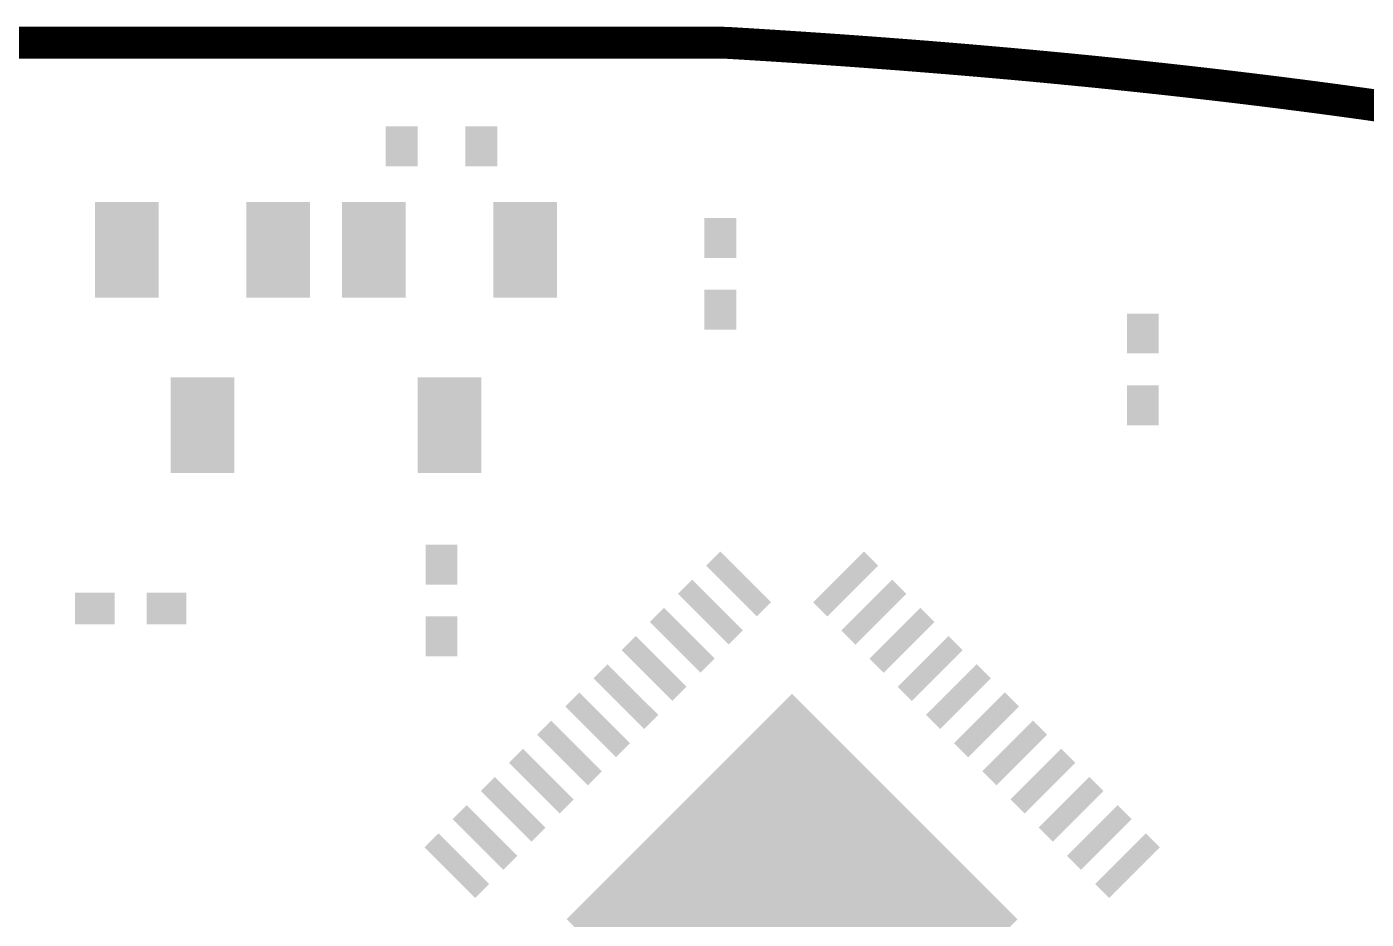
# Model space of a CAD drawing. Extents: x -0.2 to 60.2, y -0.2 to 22.2.
# Drawn here: x 29.9 to 46.7, y 11 to 22.2 of the extents above; entities that cross this region are included whole.
import ezdxf

# ---------------------------------------------------------------- set-up
doc = ezdxf.new("R2010")
doc.units = 0
doc.layers.add('20', color=7, linetype='CONTINUOUS')
doc.layers.add('32', color=253, linetype='CONTINUOUS')

# ---------------------------------------------------------------- blocks, each defined once
blk = doc.blocks.new('RECT')
blk.add_solid([(-0.5, -0.5), (0.5, -0.5), (-0.5, 0.5), (0.5, 0.5)])

msp = doc.modelspace()

# ---------------------------------------------------------------- linework, layer by layer
at = {"layer": '20', "const_width": 0.4}
for points in [[(38.5996, 22), (21.4004, 22)], [(38.7182, 21.9965), (38.759, 21.994)], [(38.759, 21.994), (38.7998, 21.9916)], [(38.7998, 21.9916), (38.8406, 21.9891)], [(38.8406, 21.9891), (38.8814, 21.9867)], [(38.8814, 21.9867), (39.0038, 21.9792)], [(39.0038, 21.9792), (39.0446, 21.9767)], [(39.0446, 21.9767), (39.0854, 21.9741)], [(39.0854, 21.9741), (39.1261, 21.9716)], [(39.1261, 21.9716), (39.1669, 21.969)], [(39.1669, 21.969), (39.2077, 21.9665)], [(39.2077, 21.9665), (39.2485, 21.9639)], [(39.2485, 21.9639), (39.2893, 21.9613)], [(39.2893, 21.9613), (39.33, 21.9587)], [(39.33, 21.9587), (39.3708, 21.956)], [(39.3708, 21.956), (39.4116, 21.9534)], [(39.4116, 21.9534), (39.4524, 21.9507)], [(39.4524, 21.9507), (39.4932, 21.9481)], [(39.4932, 21.9481), (39.5339, 21.9454)], [(39.5339, 21.9454), (39.6155, 21.94)], [(39.6155, 21.94), (39.6562, 21.9373)], [(39.6562, 21.9373), (39.697, 21.9345)], [(39.697, 21.9345), (39.7378, 21.9318)], [(39.7378, 21.9318), (39.7786, 21.929)], [(39.7786, 21.929), (39.8193, 21.9263)], [(39.8193, 21.9263), (39.8601, 21.9235)], [(39.8601, 21.9235), (39.9416, 21.9179)], [(39.9416, 21.9179), (39.9824, 21.915)], [(39.9824, 21.915), (40.0231, 21.9122)], [(40.0231, 21.9122), (40.0639, 21.9093)], [(40.0639, 21.9093), (40.1046, 21.9065)], [(40.1046, 21.9065), (40.1454, 21.9036)], [(40.1454, 21.9036), (40.1861, 21.9007)], [(40.1861, 21.9007), (40.2269, 21.8978)], [(40.2269, 21.8978), (40.2677, 21.8948)], [(40.2677, 21.8948), (40.3084, 21.8919)], [(40.3084, 21.8919), (40.3492, 21.8889)], [(40.3492, 21.8889), (40.3899, 21.886)], [(40.3899, 21.886), (40.4306, 21.883)], [(40.4306, 21.883), (40.4714, 21.88)], [(40.4714, 21.88), (40.5121, 21.877)], [(40.5121, 21.877), (40.5529, 21.874)], [(40.5529, 21.874), (40.5936, 21.8709)], [(40.5936, 21.8709), (40.6344, 21.8679)], [(40.6344, 21.8679), (40.7158, 21.8617)], [(40.7158, 21.8617), (40.7566, 21.8586)], [(40.7566, 21.8586), (40.838, 21.8524)], [(40.838, 21.8524), (40.8788, 21.8492)], [(40.8788, 21.8492), (40.9195, 21.8461)], [(40.9195, 21.8461), (40.9602, 21.8429)], [(40.9602, 21.8429), (41.001, 21.8397)], [(41.001, 21.8397), (41.1231, 21.8301)], [(41.1231, 21.8301), (41.1639, 21.8268)], [(41.1639, 21.8268), (41.2046, 21.8236)], [(41.2046, 21.8236), (41.3267, 21.8137)], [(41.3267, 21.8137), (41.3675, 21.8104)], [(41.3675, 21.8104), (41.4082, 21.8071)], [(41.4082, 21.8071), (41.4896, 21.8003)], [(41.4896, 21.8003), (41.5303, 21.797)], [(41.5303, 21.797), (41.6117, 21.7902)], [(41.6117, 21.7902), (41.6524, 21.7867)], [(41.6524, 21.7867), (41.6932, 21.7833)], [(41.6932, 21.7833), (41.7339, 21.7798)], [(41.7339, 21.7798), (41.7746, 21.7764)], [(41.7746, 21.7764), (41.8967, 21.7659)], [(41.8967, 21.7659), (41.9374, 21.7623)], [(41.9374, 21.7623), (41.9781, 21.7588)], [(41.9781, 21.7588), (42.0188, 21.7552)], [(42.0188, 21.7552), (42.0594, 21.7516)], [(42.0594, 21.7516), (42.2222, 21.7372)], [(42.2222, 21.7372), (42.3443, 21.7261)], [(42.3443, 21.7261), (42.3849, 21.7224)], [(42.3849, 21.7224), (42.4663, 21.715)], [(42.4663, 21.715), (42.507, 21.7112)], [(42.507, 21.7112), (42.5477, 21.7075)], [(42.5477, 21.7075), (42.5883, 21.7037)], [(42.5883, 21.7037), (42.6697, 21.6961)], [(42.6697, 21.6961), (42.7104, 21.6922)], [(42.7104, 21.6922), (42.751, 21.6884)], [(42.751, 21.6884), (42.8324, 21.6806)], [(42.8324, 21.6806), (42.873, 21.6767)], [(42.873, 21.6767), (42.9544, 21.6689)], [(42.9544, 21.6689), (42.995, 21.6649)], [(42.995, 21.6649), (43.0357, 21.661)], [(43.0357, 21.661), (43.0763, 21.657)], [(43.0763, 21.657), (43.117, 21.653)], [(43.117, 21.653), (43.1576, 21.649)], [(43.1576, 21.649), (43.1983, 21.6449)], [(43.1983, 21.6449), (43.239, 21.6409)], [(43.239, 21.6409), (43.2796, 21.6368)], [(43.2796, 21.6368), (43.3202, 21.6328)], [(43.3202, 21.6328), (43.3609, 21.6287)], [(43.3609, 21.6287), (43.4015, 21.6245)], [(43.4015, 21.6245), (43.4422, 21.6204)], [(43.4422, 21.6204), (43.4828, 21.6163)], [(43.4828, 21.6163), (43.5235, 21.6121)], [(43.5235, 21.6121), (43.5641, 21.6079)], [(43.5641, 21.6079), (43.6048, 21.6037)], [(43.6048, 21.6037), (43.686, 21.5953)], [(43.686, 21.5953), (43.7267, 21.591)], [(43.7267, 21.591), (43.7673, 21.5868)], [(43.7673, 21.5868), (43.8079, 21.5825)], [(43.8079, 21.5825), (43.8486, 21.5782)], [(43.8486, 21.5782), (43.8892, 21.5738)], [(43.8892, 21.5738), (43.9704, 21.5652)], [(43.9704, 21.5652), (44.0111, 21.5608)], [(44.0111, 21.5608), (44.1329, 21.5476)], [(44.1329, 21.5476), (44.1735, 21.5431)], [(44.1735, 21.5431), (44.2142, 21.5387)], [(44.2142, 21.5387), (44.3766, 21.5207)], [(44.3766, 21.5207), (44.4172, 21.5161)], [(44.4172, 21.5161), (44.4578, 21.5116)], [(44.4578, 21.5116), (44.5796, 21.4978)], [(44.5796, 21.4978), (44.6202, 21.4931)], [(44.6202, 21.4931), (44.6608, 21.4885)], [(44.6608, 21.4885), (44.8638, 21.465)], [(44.8638, 21.465), (44.9856, 21.4506)], [(44.9856, 21.4506), (45.0261, 21.4458)], [(45.0261, 21.4458), (45.0667, 21.441)], [(45.0667, 21.441), (45.1479, 21.4312)], [(45.1479, 21.4312), (45.1885, 21.4264)], [(45.1885, 21.4264), (45.229, 21.4214)], [(45.229, 21.4214), (45.3102, 21.4116)], [(45.3102, 21.4116), (45.3507, 21.4066)], [(45.3507, 21.4066), (45.4319, 21.3966)], [(45.4319, 21.3966), (45.4724, 21.3916)], [(45.4724, 21.3916), (45.5536, 21.3814)], [(45.5536, 21.3814), (45.5941, 21.3764)], [(45.5941, 21.3764), (45.6347, 21.3713)], [(45.6347, 21.3713), (45.6752, 21.3661)], [(45.6752, 21.3661), (45.7158, 21.361)], [(45.7158, 21.361), (45.7563, 21.3558)], [(45.7563, 21.3558), (45.7969, 21.3506)], [(45.7969, 21.3506), (45.8374, 21.3454)], [(45.8374, 21.3454), (45.878, 21.3402)], [(45.878, 21.3402), (45.9185, 21.3349)], [(45.9185, 21.3349), (45.9591, 21.3297)], [(45.9591, 21.3297), (45.9996, 21.3244)], [(45.9996, 21.3244), (46.0402, 21.3191)], [(46.0402, 21.3191), (46.0807, 21.3137)], [(46.0807, 21.3137), (46.1212, 21.3084)], [(46.1212, 21.3084), (46.1618, 21.303)], [(46.1618, 21.303), (46.2428, 21.2922)], [(46.2428, 21.2922), (46.2834, 21.2868)], [(46.2834, 21.2868), (46.4049, 21.2703)], [(46.4049, 21.2703), (46.4455, 21.2648)], [(46.4455, 21.2648), (46.486, 21.2593)], [(46.486, 21.2593), (46.648, 21.2369)], [(46.648, 21.2369), (46.6885, 21.2312)], [(46.6885, 21.2312), (46.7291, 21.2255)], [(46.7291, 21.2255), (46.8506, 21.2084)], [(46.8506, 21.2084), (47.0126, 21.1852)]]:
    msp.add_lwpolyline(points, dxfattribs=at)
at = {"layer": '20'}
for points, const_width in [([(38.7182, 21.9965, 0.0148), (38.5996, 22)], 0.4), ([(38.5996, 22.1, 1), (38.5996, 21.9)], 0.2), ([(38.5996, 21.9, 1), (38.5996, 22.1)], 0.2), ([(38.7243, 22.0963, 1), (38.7121, 21.8967)], 0.2), ([(38.7649, 22.0938, 1), (38.7532, 21.8942)], 0.2), ([(38.8059, 22.0914, 1), (38.7937, 21.8918)], 0.2), ([(38.7123, 21.8967, 1), (38.7242, 22.0963)], 0.2), ([(38.8465, 22.0889, 1), (38.8347, 21.8893)], 0.2), ([(38.7529, 21.8942, 1), (38.7651, 22.0938)], 0.2), ([(38.8875, 22.0865, 1), (38.8753, 21.8869)], 0.2), ([(38.7939, 21.8918, 1), (38.8057, 22.0914)], 0.2), ([(38.8345, 21.8893, 1), (38.8467, 22.0889)], 0.2), ([(38.8755, 21.8869, 1), (38.8873, 22.0865)], 0.2), ([(39.0099, 22.079, 1), (38.9977, 21.8794)], 0.2), ([(39.0509, 22.0765, 1), (39.0382, 21.8769)], 0.2), ([(39.0915, 22.0739, 1), (39.0792, 21.8743)], 0.2), ([(38.9977, 21.8794, 1), (39.0099, 22.079)], 0.2), ([(39.1325, 22.0714, 1), (39.1198, 21.8718)], 0.2), ([(39.0385, 21.8769, 1), (39.0507, 22.0765)], 0.2), ([(39.173, 22.0688, 1), (39.1608, 21.8692)], 0.2), ([(39.079, 21.8743, 1), (39.0917, 22.0739)], 0.2), ([(39.2141, 22.0663, 1), (39.2013, 21.8667)], 0.2), ([(39.12, 21.8718, 1), (39.1323, 22.0714)], 0.2), ([(39.2549, 22.0637, 1), (39.2421, 21.8641)], 0.2), ([(39.1606, 21.8692, 1), (39.1733, 22.0688)], 0.2), ([(39.2956, 22.0611, 1), (39.2829, 21.8615)], 0.2), ([(39.2016, 21.8667, 1), (39.2138, 22.0663)], 0.2), ([(39.3367, 22.0585, 1), (39.3234, 21.8589)], 0.2), ([(39.2421, 21.8641, 1), (39.2549, 22.0637)], 0.2), ([(39.3772, 22.0558, 1), (39.3645, 21.8562)], 0.2), ([(39.2829, 21.8615, 1), (39.2956, 22.0611)], 0.2), ([(39.4182, 22.0532, 1), (39.405, 21.8536)], 0.2), ([(39.3237, 21.8589, 1), (39.3364, 22.0585)], 0.2), ([(39.4587, 22.0505, 1), (39.446, 21.8509)], 0.2), ([(39.3642, 21.8562, 1), (39.3774, 22.0558)], 0.2), ([(39.4998, 22.0479, 1), (39.4866, 21.8483)], 0.2), ([(39.4052, 21.8536, 1), (39.418, 22.0532)], 0.2), ([(39.5405, 22.0452, 1), (39.5273, 21.8456)], 0.2), ([(39.4458, 21.8509, 1), (39.459, 22.0505)], 0.2), ([(39.4868, 21.8483, 1), (39.4995, 22.0479)], 0.2), ([(39.6221, 22.0398, 1), (39.6089, 21.8402)], 0.2), ([(39.5273, 21.8456, 1), (39.5405, 22.0452)], 0.2), ([(39.6631, 22.0371, 1), (39.6494, 21.8375)], 0.2), ([(39.7036, 22.0343, 1), (39.6904, 21.8347)], 0.2), ([(39.6089, 21.8402, 1), (39.6221, 22.0398)], 0.2), ([(39.7446, 22.0316, 1), (39.7309, 21.832)], 0.2), ([(39.6496, 21.8375, 1), (39.6628, 22.0371)], 0.2), ([(39.7852, 22.0288, 1), (39.7719, 21.8292)], 0.2), ([(39.6902, 21.8347, 1), (39.7039, 22.0343)], 0.2), ([(39.8262, 22.0261, 1), (39.8125, 21.8265)], 0.2), ([(39.7312, 21.832, 1), (39.7444, 22.0316)], 0.2), ([(39.8669, 22.0233, 1), (39.8532, 21.8237)], 0.2), ([(39.7717, 21.8292, 1), (39.7854, 22.0288)], 0.2), ([(39.8127, 21.8265, 1), (39.8259, 22.0261)], 0.2), ([(39.9487, 22.0176, 1), (39.9345, 21.8182)], 0.2), ([(39.8532, 21.8237, 1), (39.8669, 22.0233)], 0.2), ([(39.9892, 22.0148, 1), (39.9755, 21.8152)], 0.2), ([(40.0302, 22.0119, 1), (40.016, 21.8125)], 0.2), ([(39.9347, 21.8181, 1), (39.9485, 22.0177)], 0.2), ([(40.0708, 22.0091, 1), (40.057, 21.8095)], 0.2), ([(39.9753, 21.8153, 1), (39.9895, 22.0147)], 0.2), ([(40.1117, 22.0062, 1), (40.0975, 21.8068)], 0.2), ([(40.0162, 21.8124, 1), (40.03, 22.012)], 0.2), ([(40.1525, 22.0033, 1), (40.1383, 21.8039)], 0.2), ([(40.0568, 21.8096, 1), (40.071, 22.009)], 0.2), ([(40.1932, 22.0004, 1), (40.179, 21.801)], 0.2), ([(40.0977, 21.8067, 1), (40.1115, 22.0063)], 0.2), ([(40.2342, 21.9975, 1), (40.2196, 21.7981)], 0.2), ([(40.1383, 21.8039, 1), (40.1525, 22.0033)], 0.2), ([(40.2748, 21.9945, 1), (40.2606, 21.7951)], 0.2), ([(40.179, 21.801, 1), (40.1932, 22.0004)], 0.2), ([(40.3157, 21.9916, 1), (40.3011, 21.7922)], 0.2), ([(40.2198, 21.7981, 1), (40.234, 21.9975)], 0.2), ([(40.3563, 21.9886, 1), (40.3421, 21.7892)], 0.2), ([(40.2604, 21.7951, 1), (40.275, 21.9945)], 0.2), ([(40.3973, 21.9857, 1), (40.3825, 21.7863)], 0.2), ([(40.3013, 21.7922, 1), (40.3155, 21.9916)], 0.2), ([(40.4379, 21.9827, 1), (40.4233, 21.7833)], 0.2), ([(40.3419, 21.7892, 1), (40.3565, 21.9886)], 0.2), ([(40.4788, 21.9797, 1), (40.464, 21.7803)], 0.2), ([(40.3828, 21.7863, 1), (40.397, 21.9857)], 0.2), ([(40.5194, 21.9767, 1), (40.5048, 21.7773)], 0.2), ([(40.4232, 21.7833, 1), (40.438, 21.9827)], 0.2), ([(40.5605, 21.9737, 1), (40.5453, 21.7743)], 0.2), ([(40.4641, 21.7803, 1), (40.4787, 21.9797)], 0.2), ([(40.6009, 21.9706, 1), (40.5863, 21.7712)], 0.2), ([(40.5047, 21.7773, 1), (40.5195, 21.9767)], 0.2), ([(40.642, 21.9676, 1), (40.6268, 21.7682)], 0.2), ([(40.5456, 21.7743, 1), (40.5602, 21.9737)], 0.2), ([(40.586, 21.7712, 1), (40.6012, 21.9706)], 0.2), ([(40.7234, 21.9614, 1), (40.7082, 21.762)], 0.2), ([(40.6271, 21.7682, 1), (40.6417, 21.9676)], 0.2), ([(40.7642, 21.9583, 1), (40.749, 21.7589)], 0.2), ([(40.7082, 21.762, 1), (40.7234, 21.9614)], 0.2), ([(40.8458, 21.9521, 1), (40.8302, 21.7527)], 0.2), ([(40.749, 21.7589, 1), (40.7642, 21.9583)], 0.2), ([(40.8864, 21.9489, 1), (40.8712, 21.7495)], 0.2), ([(40.9273, 21.9458, 1), (40.9117, 21.7464)], 0.2), ([(40.8304, 21.7527, 1), (40.8456, 21.9521)], 0.2), ([(40.968, 21.9426, 1), (40.9524, 21.7432)], 0.2), ([(40.871, 21.7495, 1), (40.8866, 21.9489)], 0.2), ([(41.0088, 21.9394, 1), (40.9932, 21.74)], 0.2), ([(40.9119, 21.7464, 1), (40.9271, 21.9458)], 0.2), ([(40.9524, 21.7432, 1), (40.968, 21.9426)], 0.2), ([(40.9932, 21.74, 1), (41.0088, 21.9394)], 0.2), ([(41.1312, 21.9298, 1), (41.115, 21.7304)], 0.2), ([(41.1717, 21.9265, 1), (41.1561, 21.7271)], 0.2), ([(41.2127, 21.9233, 1), (41.1965, 21.7239)], 0.2), ([(41.1153, 21.7304, 1), (41.1309, 21.9298)], 0.2), ([(41.1558, 21.7271, 1), (41.172, 21.9265)], 0.2), ([(41.1968, 21.7239, 1), (41.2124, 21.9233)], 0.2), ([(41.3348, 21.9134, 1), (41.3186, 21.714)], 0.2), ([(41.3756, 21.9101, 1), (41.3594, 21.7107)], 0.2), ([(41.4165, 21.9068, 1), (41.3999, 21.7074)], 0.2), ([(41.3186, 21.714, 1), (41.3348, 21.9134)], 0.2), ([(41.3594, 21.7107, 1), (41.3756, 21.9101)], 0.2), ([(41.4977, 21.9, 1), (41.4815, 21.7006)], 0.2), ([(41.4001, 21.7074, 1), (41.4163, 21.9068)], 0.2), ([(41.5386, 21.8967, 1), (41.522, 21.6973)], 0.2), ([(41.4813, 21.7006, 1), (41.4979, 21.9)], 0.2), ([(41.6203, 21.8898, 1), (41.6031, 21.6906)], 0.2), ([(41.5222, 21.6973, 1), (41.5384, 21.8967)], 0.2), ([(41.6607, 21.8864, 1), (41.6441, 21.687)], 0.2), ([(41.7018, 21.8829, 1), (41.6846, 21.6837)], 0.2), ([(41.6034, 21.6905, 1), (41.62, 21.8899)], 0.2), ([(41.7422, 21.8795, 1), (41.7256, 21.6801)], 0.2), ([(41.6438, 21.6871, 1), (41.661, 21.8863)], 0.2), ([(41.7832, 21.876, 1), (41.766, 21.6768)], 0.2), ([(41.6849, 21.6836, 1), (41.7015, 21.883)], 0.2), ([(41.7253, 21.6802, 1), (41.7425, 21.8794)], 0.2), ([(41.7663, 21.6767, 1), (41.7829, 21.8761)], 0.2), ([(41.9055, 21.8655, 1), (41.8879, 21.6663)], 0.2), ([(41.946, 21.8619, 1), (41.9288, 21.6627)], 0.2), ([(41.9869, 21.8584, 1), (41.9693, 21.6592)], 0.2), ([(41.8881, 21.6663, 1), (41.9053, 21.8655)], 0.2), ([(42.0276, 21.8548, 1), (42.01, 21.6556)], 0.2), ([(41.9286, 21.6627, 1), (41.9462, 21.8619)], 0.2), ([(42.0682, 21.8512, 1), (42.0506, 21.652)], 0.2), ([(41.9695, 21.6592, 1), (41.9867, 21.8584)], 0.2), ([(42.01, 21.6556, 1), (42.0276, 21.8548)], 0.2), ([(42.0506, 21.652, 1), (42.0682, 21.8512)], 0.2), ([(42.2313, 21.8368, 1), (42.2131, 21.6376)], 0.2), ([(42.2134, 21.6376, 1), (42.231, 21.8368)], 0.2), ([(42.3534, 21.8257, 1), (42.3352, 21.6265)], 0.2), ([(42.394, 21.822, 1), (42.3758, 21.6228)], 0.2), ([(42.3352, 21.6265, 1), (42.3534, 21.8257)], 0.2), ([(42.4756, 21.8146, 1), (42.457, 21.6154)], 0.2), ([(42.3758, 21.6228, 1), (42.394, 21.822)], 0.2), ([(42.5161, 21.8108, 1), (42.4979, 21.6116)], 0.2), ([(42.557, 21.8071, 1), (42.5384, 21.6079)], 0.2), ([(42.4572, 21.6154, 1), (42.4754, 21.8146)], 0.2), ([(42.5976, 21.8033, 1), (42.579, 21.6041)], 0.2), ([(42.4977, 21.6116, 1), (42.5163, 21.8108)], 0.2), ([(42.5386, 21.6079, 1), (42.5568, 21.8071)], 0.2), ([(42.6792, 21.7956, 1), (42.6602, 21.5966)], 0.2), ([(42.579, 21.6041, 1), (42.5976, 21.8033)], 0.2), ([(42.7197, 21.7918, 1), (42.7011, 21.5926)], 0.2), ([(42.7605, 21.7879, 1), (42.7415, 21.5889)], 0.2), ([(42.6604, 21.5965, 1), (42.679, 21.7957)], 0.2), ([(42.7009, 21.5927, 1), (42.7199, 21.7917)], 0.2), ([(42.842, 21.7801, 1), (42.8228, 21.5811)], 0.2), ([(42.7417, 21.5888, 1), (42.7603, 21.788)], 0.2), ([(42.8825, 21.7762, 1), (42.8635, 21.5772)], 0.2), ([(42.8229, 21.5811, 1), (42.8419, 21.7801)], 0.2), ([(42.9642, 21.7684, 1), (42.9446, 21.5694)], 0.2), ([(42.8634, 21.5772, 1), (42.8826, 21.7762)], 0.2), ([(43.0045, 21.7644, 1), (42.9855, 21.5654)], 0.2), ([(43.0455, 21.7605, 1), (43.0259, 21.5615)], 0.2), ([(42.9449, 21.5694, 1), (42.9639, 21.7684)], 0.2), ([(43.0861, 21.7565, 1), (43.0665, 21.5575)], 0.2), ([(42.9852, 21.5654, 1), (43.0048, 21.7644)], 0.2), ([(43.1268, 21.7525, 1), (43.1072, 21.5535)], 0.2), ([(43.0262, 21.5615, 1), (43.0452, 21.7605)], 0.2), ([(43.0665, 21.5575, 1), (43.0861, 21.7565)], 0.2), ([(43.1072, 21.5535, 1), (43.1268, 21.7525)], 0.2), ([(43.1676, 21.7485, 1), (43.1476, 21.5495)], 0.2), ([(43.2081, 21.7444, 1), (43.1885, 21.5454)], 0.2), ([(43.249, 21.7404, 1), (43.229, 21.5414)], 0.2), ([(43.1478, 21.5495, 1), (43.1674, 21.7485)], 0.2), ([(43.2894, 21.7363, 1), (43.2698, 21.5373)], 0.2), ([(43.1883, 21.5454, 1), (43.2083, 21.7444)], 0.2), ([(43.3302, 21.7323, 1), (43.3102, 21.5333)], 0.2), ([(43.2292, 21.5414, 1), (43.2488, 21.7404)], 0.2), ([(43.3712, 21.7282, 1), (43.3506, 21.5292)], 0.2), ([(43.2696, 21.5373, 1), (43.2896, 21.7363)], 0.2), ([(43.4115, 21.724, 1), (43.3915, 21.525)], 0.2), ([(43.3104, 21.5333, 1), (43.33, 21.7323)], 0.2), ([(43.4522, 21.7199, 1), (43.4322, 21.5209)], 0.2), ([(43.3509, 21.5292, 1), (43.3709, 21.7282)], 0.2), ([(43.4931, 21.7158, 1), (43.4725, 21.5168)], 0.2), ([(43.3912, 21.525, 1), (43.4118, 21.724)], 0.2), ([(43.5338, 21.7116, 1), (43.5132, 21.5126)], 0.2), ([(43.4322, 21.5209, 1), (43.4522, 21.7199)], 0.2), ([(43.5744, 21.7074, 1), (43.5538, 21.5084)], 0.2), ([(43.4728, 21.5168, 1), (43.4928, 21.7158)], 0.2), ([(43.6151, 21.7032, 1), (43.5945, 21.5042)], 0.2), ([(43.5132, 21.5126, 1), (43.5338, 21.7116)], 0.2), ([(43.5538, 21.5084, 1), (43.5744, 21.7074)], 0.2), ([(43.6965, 21.6947, 1), (43.6755, 21.4959)], 0.2), ([(43.5945, 21.5042, 1), (43.6151, 21.7032)], 0.2), ([(43.737, 21.6905, 1), (43.7164, 21.4915)], 0.2), ([(43.7778, 21.6862, 1), (43.7568, 21.4874)], 0.2), ([(43.6757, 21.4958, 1), (43.6963, 21.6948)], 0.2), ([(43.8184, 21.6819, 1), (43.7974, 21.4831)], 0.2), ([(43.7162, 21.4916, 1), (43.7372, 21.6904)], 0.2), ([(43.8594, 21.6776, 1), (43.8378, 21.4788)], 0.2), ([(43.757, 21.4873, 1), (43.7776, 21.6863)], 0.2), ([(43.8997, 21.6732, 1), (43.8787, 21.4744)], 0.2), ([(43.7974, 21.4831, 1), (43.8184, 21.6819)], 0.2), ([(43.8381, 21.4788, 1), (43.8591, 21.6776)], 0.2), ([(43.9811, 21.6646, 1), (43.9597, 21.4658)], 0.2), ([(43.8784, 21.4744, 1), (43.9, 21.6732)], 0.2), ([(44.0219, 21.6602, 1), (44.0003, 21.4614)], 0.2), ([(43.9599, 21.4658, 1), (43.9809, 21.6646)], 0.2), ([(44.0004, 21.4614, 1), (44.0218, 21.6602)], 0.2), ([(44.1439, 21.647, 1), (44.1219, 21.4482)], 0.2), ([(44.1842, 21.6425, 1), (44.1628, 21.4437)], 0.2), ([(44.2252, 21.6381, 1), (44.2032, 21.4393)], 0.2), ([(44.1221, 21.4482, 1), (44.1437, 21.647)], 0.2), ([(44.1625, 21.4437, 1), (44.1845, 21.6425)], 0.2), ([(44.2035, 21.4393, 1), (44.2249, 21.6381)], 0.2), ([(44.3879, 21.6201, 1), (44.3653, 21.4213)], 0.2), ([(44.4282, 21.6155, 1), (44.4062, 21.4167)], 0.2), ([(44.4691, 21.611, 1), (44.4465, 21.4122)], 0.2), ([(44.3656, 21.4213, 1), (44.3876, 21.6201)], 0.2), ([(44.4059, 21.4167, 1), (44.4285, 21.6155)], 0.2), ([(44.4468, 21.4122, 1), (44.4688, 21.611)], 0.2), ([(44.5911, 21.5971, 1), (44.5681, 21.3985)], 0.2), ([(44.6315, 21.5925, 1), (44.6089, 21.3937)], 0.2), ([(44.6723, 21.5878, 1), (44.6493, 21.3892)], 0.2), ([(44.5683, 21.3984, 1), (44.5909, 21.5972)], 0.2), ([(44.6087, 21.3938, 1), (44.6317, 21.5924)], 0.2), ([(44.6495, 21.3891, 1), (44.6721, 21.5879)], 0.2), ([(44.8755, 21.5643, 1), (44.8521, 21.3657)], 0.2), ([(44.8523, 21.3657, 1), (44.8753, 21.5643)], 0.2), ([(44.9974, 21.5499, 1), (44.9738, 21.3513)], 0.2), ([(45.0378, 21.5451, 1), (45.0144, 21.3465)], 0.2), ([(45.0787, 21.5403, 1), (45.0547, 21.3417)], 0.2), ([(44.9739, 21.3513, 1), (44.9973, 21.5499)], 0.2), ([(45.0143, 21.3465, 1), (45.0379, 21.5451)], 0.2), ([(45.1596, 21.5305, 1), (45.1362, 21.3319)], 0.2), ([(45.055, 21.3417, 1), (45.0784, 21.5403)], 0.2), ([(45.2008, 21.5256, 1), (45.1762, 21.3272)], 0.2), ([(45.241, 21.5207, 1), (45.217, 21.3221)], 0.2), ([(45.1359, 21.3319, 1), (45.1599, 21.5305)], 0.2), ([(45.1768, 21.3271, 1), (45.2002, 21.5257)], 0.2), ([(45.3225, 21.5108, 1), (45.2979, 21.3124)], 0.2), ([(45.2167, 21.3222, 1), (45.2413, 21.5206)], 0.2), ([(45.3629, 21.5059, 1), (45.3385, 21.3073)], 0.2), ([(45.2982, 21.3123, 1), (45.3222, 21.5109)], 0.2), ([(45.4442, 21.4958, 1), (45.4196, 21.2974)], 0.2), ([(45.3384, 21.3074, 1), (45.363, 21.5058)], 0.2), ([(45.4849, 21.4908, 1), (45.4599, 21.2924)], 0.2), ([(45.4197, 21.2973, 1), (45.4441, 21.4959)], 0.2), ([(45.5659, 21.4806, 1), (45.5413, 21.2822)], 0.2), ([(45.4601, 21.2924, 1), (45.4847, 21.4908)], 0.2), ([(45.6066, 21.4756, 1), (45.5816, 21.2772)], 0.2), ([(45.6474, 21.4705, 1), (45.622, 21.2721)], 0.2), ([(45.5411, 21.2822, 1), (45.5661, 21.4806)], 0.2), ([(45.6877, 21.4653, 1), (45.6627, 21.2669)], 0.2), ([(45.5818, 21.2772, 1), (45.6064, 21.4756)], 0.2), ([(45.7285, 21.4602, 1), (45.7031, 21.2618)], 0.2), ([(45.6222, 21.2721, 1), (45.6472, 21.4705)], 0.2), ([(45.769, 21.455, 1), (45.7436, 21.2566)], 0.2), ([(45.6625, 21.2669, 1), (45.6879, 21.4653)], 0.2), ([(45.8096, 21.4498, 1), (45.7842, 21.2514)], 0.2), ([(45.7033, 21.2618, 1), (45.7283, 21.4602)], 0.2), ([(45.8501, 21.4446, 1), (45.8247, 21.2462)], 0.2), ([(45.7436, 21.2566, 1), (45.769, 21.455)], 0.2), ([(45.891, 21.4394, 1), (45.865, 21.241)], 0.2), ([(45.7842, 21.2514, 1), (45.8096, 21.4498)], 0.2), ([(45.9312, 21.4341, 1), (45.9058, 21.2357)], 0.2), ([(45.8247, 21.2462, 1), (45.8501, 21.4446)], 0.2), ([(45.9721, 21.4289, 1), (45.9461, 21.2305)], 0.2), ([(45.8653, 21.241, 1), (45.8907, 21.4394)], 0.2), ([(46.0125, 21.4236, 1), (45.9867, 21.2252)], 0.2), ([(45.9055, 21.2357, 1), (45.9315, 21.4341)], 0.2), ([(46.0534, 21.4182, 1), (46.027, 21.22)], 0.2), ([(45.9464, 21.2305, 1), (45.9718, 21.4289)], 0.2), ([(45.9866, 21.2252, 1), (46.0126, 21.4236)], 0.2), ([(46.0273, 21.2199, 1), (46.0531, 21.4183)], 0.2), ([(46.0937, 21.4129, 1), (46.0677, 21.2145)], 0.2), ([(46.1344, 21.4075, 1), (46.108, 21.2093)], 0.2), ([(46.175, 21.4021, 1), (46.1486, 21.2039)], 0.2), ([(46.0675, 21.2146, 1), (46.0939, 21.4128)], 0.2), ([(46.1082, 21.2092, 1), (46.1342, 21.4076)], 0.2), ([(46.256, 21.3913, 1), (46.2296, 21.1931)], 0.2), ([(46.1486, 21.2039, 1), (46.175, 21.4021)], 0.2), ([(46.2969, 21.3859, 1), (46.2699, 21.1877)], 0.2), ([(46.2296, 21.1931, 1), (46.256, 21.3913)], 0.2), ([(46.2702, 21.1877, 1), (46.2966, 21.3859)], 0.2), ([(46.4183, 21.3694, 1), (46.3915, 21.1712)], 0.2), ([(46.459, 21.3639, 1), (46.432, 21.1657)], 0.2), ([(46.4997, 21.3584, 1), (46.4723, 21.1602)], 0.2), ([(46.3914, 21.1712, 1), (46.4184, 21.3694)], 0.2), ([(46.4321, 21.1657, 1), (46.4589, 21.3639)], 0.2), ([(46.4725, 21.1602, 1), (46.4995, 21.3584)], 0.2), ([(46.6619, 21.3359, 1), (46.6341, 21.1379)], 0.2), ([(46.7024, 21.3302, 1), (46.6746, 21.1322)], 0.2), ([(46.743, 21.3245, 1), (46.7152, 21.1265)], 0.2), ([(46.6343, 21.1378, 1), (46.6617, 21.336)], 0.2), ([(46.6746, 21.1322, 1), (46.7024, 21.3302)], 0.2), ([(46.7152, 21.1265, 1), (46.743, 21.3245)], 0.2), ([(46.8648, 21.3074, 1), (46.8364, 21.1094)], 0.2)]:
    msp.add_lwpolyline(points, format="xyb", dxfattribs=dict(at, const_width=const_width))

# ---------------------------------------------------------------- block references
at = {"layer": '32'}
for p, xscale, yscale, rotation in [((34.6, 20.7), 0.4, 0.5, 180), ((35.6, 20.7), 0.4, 0.5, 180), ((38.6, 19.55), 0.5, 0.4, 90), ((38.6, 18.65), 0.5, 0.4, 90), ((43.9, 18.35), 0.5, 0.4, 270), ((43.9, 17.45), 0.5, 0.4, 270), ((35.1, 15.45), 0.5, 0.4, 90), ((38.8283, 15.2073), 0.9, 0.25, 315), ((40.1718, 15.2073), 0.9, 0.25, 225), ((38.4747, 14.8537), 0.9, 0.25, 315), ((40.5253, 14.8537), 0.9, 0.25, 225), ((35.1, 14.55), 0.5, 0.4, 90), ((38.1211, 14.5002), 0.9, 0.25, 315), ((40.8789, 14.5002), 0.9, 0.25, 225), ((37.7676, 14.1466), 0.9, 0.25, 315), ((41.2324, 14.1466), 0.9, 0.25, 225), ((37.414, 13.7931), 0.9, 0.25, 315), ((41.586, 13.7931), 0.9, 0.25, 225), ((37.0605, 13.4395), 0.9, 0.25, 315), ((39.5, 11), 4, 4, 225), ((41.9395, 13.4395), 0.9, 0.25, 225), ((36.7069, 13.086), 0.9, 0.25, 315), ((42.2931, 13.086), 0.9, 0.25, 225), ((36.3534, 12.7324), 0.9, 0.25, 315), ((42.6466, 12.7324), 0.9, 0.25, 225), ((35.9998, 12.3789), 0.9, 0.25, 315), ((43.0002, 12.3789), 0.9, 0.25, 225), ((35.6463, 12.0253), 0.9, 0.25, 315), ((43.3537, 12.0253), 0.9, 0.25, 225), ((35.2927, 11.6718), 0.9, 0.25, 315), ((43.7073, 11.6718), 0.9, 0.25, 225)]:
    msp.add_blockref('RECT', p, dxfattribs=dict(at, xscale=xscale, yscale=yscale, rotation=rotation))
for p, xscale, yscale in [((31.15, 19.4), 0.8, 1.2), ((33.05, 19.4), 0.8, 1.2), ((34.25, 19.4), 0.8, 1.2), ((36.15, 19.4), 0.8, 1.2), ((32.1, 17.2), 0.8, 1.2), ((35.2, 17.2), 0.8, 1.2), ((30.75, 14.9), 0.5, 0.4), ((31.65, 14.9), 0.5, 0.4)]:
    msp.add_blockref('RECT', p, dxfattribs=dict(at, xscale=xscale, yscale=yscale))

doc.saveas('drawing.dxf')
